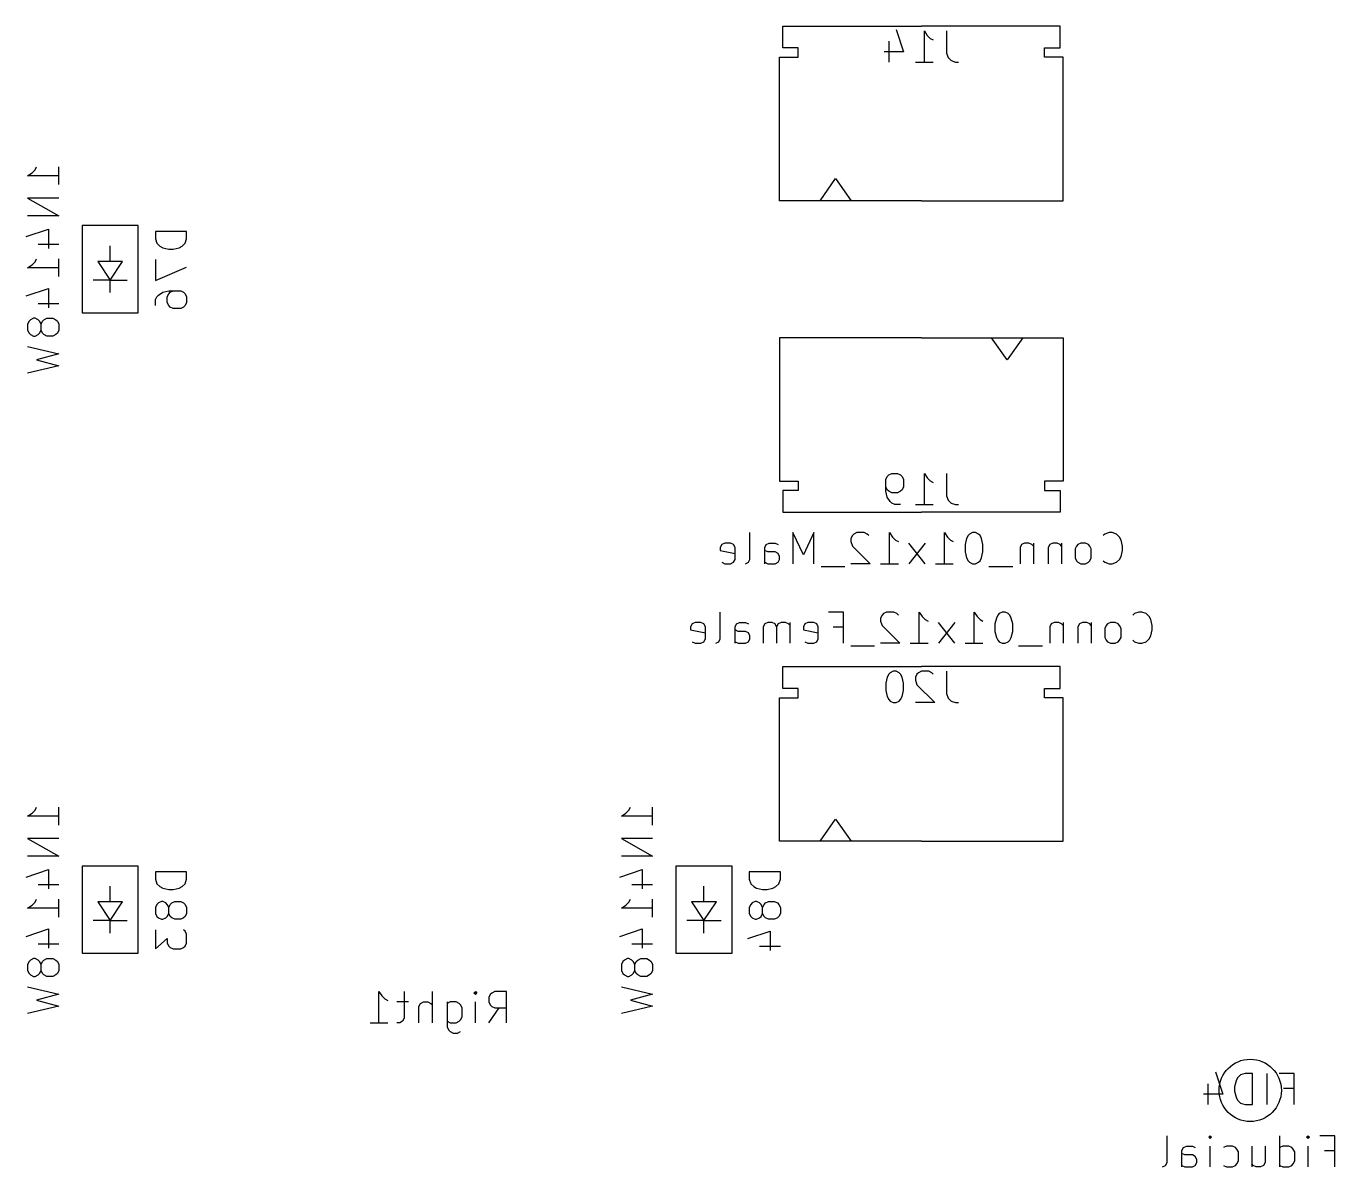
# Model space of a CAD drawing. Extents: x -29 to 358, y -109 to 38.
# Drawn here: x 315.61 to 357.59, y -109.44 to -72.84 of the extents above; entities that cross this region are included whole.
import ezdxf

# ---------------------------------------------------------------- set-up
doc = ezdxf.new("R2010")
doc.units = 0
doc.layers.add('BLACK', color=7, linetype='CONTINUOUS')

msp = doc.modelspace()

# ---------------------------------------------------------------- linework, layer by layer
at = {"layer": 'BLACK', "linetype": 'CONTINUOUS'}
for p, q in [((339.875, -72.8353), (344.325, -72.8353)), ((339.875, -73.5353), (339.875, -72.8353)), ((343.515, -72.9401), (343.754, -73.6543)), ((348.775, -72.8353), (344.325, -72.8353)), ((344.42, -73.9877), (344.42, -72.9877)), ((344.42, -72.9877), (344.515, -73.1305)), ((345.135, -72.9877), (345.135, -73.702)), ((348.775, -73.5353), (348.775, -72.8353)), ((343.277, -73.321), (343.277, -73.9877)), ((344.515, -73.1305), (344.611, -73.2258)), ((344.611, -73.2258), (344.706, -73.2734)), ((339.775, -73.8353), (340.375, -73.8353)), ((339.775, -78.4353), (339.775, -73.8353)), ((340.375, -73.5353), (339.875, -73.5353)), ((340.375, -73.8353), (340.375, -73.5353)), ((343.754, -73.6543), (343.135, -73.6543)), ((345.135, -73.702), (345.182, -73.8448)), ((345.182, -73.8448), (345.277, -73.9401)), ((348.275, -73.8353), (348.275, -73.5353)), ((348.275, -73.5353), (348.775, -73.5353)), ((348.875, -73.8353), (348.275, -73.8353)), ((348.875, -78.4353), (348.875, -73.8353)), ((344.135, -73.9877), (344.706, -73.9877)), ((345.277, -73.9401), (345.42, -73.9877)), ((345.42, -73.9877), (345.515, -73.9877)), ((315.652, -77.6353), (315.795, -77.5401)), ((316.652, -77.6353), (315.652, -77.6353)), ((315.795, -77.5401), (315.89, -77.4448)), ((315.89, -77.4448), (315.938, -77.3496)), ((316.652, -77.921), (316.652, -77.3496)), ((341.075, -78.4353), (341.575, -77.7282)), ((341.575, -77.7282), (342.075, -78.4353)), ((316.652, -78.3496), (315.652, -78.3496)), ((315.652, -78.3496), (316.652, -78.921)), ((344.325, -78.4353), (339.775, -78.4353)), ((344.325, -78.4353), (348.875, -78.4353)), ((316.652, -78.921), (315.652, -78.921)), ((315.605, -79.5877), (316.319, -79.3496)), ((316.319, -79.3496), (316.319, -79.9686)), ((317.4, -79.2353), (317.4, -82.0353)), ((319.2, -79.2353), (317.4, -79.2353)), ((319.2, -82.0353), (319.2, -79.2353)), ((320.752, -79.421), (319.752, -79.421)), ((319.752, -79.421), (319.752, -79.6591)), ((319.752, -79.6591), (319.8, -79.802)), ((320.705, -79.802), (320.752, -79.6591)), ((320.752, -79.6591), (320.752, -79.421)), ((315.986, -79.8258), (316.652, -79.8258)), ((318.3, -80.3853), (318.3, -79.8853)), ((319.8, -79.802), (319.895, -79.8972)), ((319.895, -79.8972), (319.99, -79.9448)), ((319.99, -79.9448), (320.181, -79.9924)), ((320.181, -79.9924), (320.324, -79.9924)), ((320.324, -79.9924), (320.514, -79.9448)), ((320.514, -79.9448), (320.61, -79.8972)), ((320.61, -79.8972), (320.705, -79.802)), ((315.652, -80.5877), (315.795, -80.4924)), ((316.652, -80.5877), (315.652, -80.5877)), ((315.795, -80.4924), (315.89, -80.3972)), ((315.89, -80.3972), (315.938, -80.302)), ((316.652, -80.8734), (316.652, -80.302)), ((317.9, -80.3853), (318.3, -80.9853)), ((318.7, -80.3853), (317.9, -80.3853)), ((318.3, -80.9853), (318.7, -80.3853)), ((319.752, -80.3258), (319.752, -80.9924)), ((319.752, -80.9924), (320.752, -80.5639)), ((318.3, -80.9853), (317.75, -80.9853)), ((318.3, -81.3853), (318.3, -80.9853)), ((318.3, -80.9853), (318.85, -80.9853)), ((315.605, -81.4924), (316.319, -81.2543)), ((316.319, -81.2543), (316.319, -81.8734)), ((319.848, -81.4686), (319.99, -81.3734)), ((319.99, -81.3734), (320.181, -81.3258)), ((320.133, -81.5163), (320.181, -81.421)), ((320.181, -81.3258), (320.562, -81.3258)), ((320.181, -81.421), (320.229, -81.3734)), ((320.229, -81.3734), (320.324, -81.3258)), ((320.562, -81.3258), (320.657, -81.3734)), ((320.657, -81.3734), (320.705, -81.421)), ((320.705, -81.421), (320.752, -81.5163)), ((315.986, -81.7305), (316.652, -81.7305)), ((319.752, -81.6115), (319.8, -81.5163)), ((319.752, -81.802), (319.752, -81.6115)), ((319.8, -81.5163), (319.848, -81.4686)), ((320.133, -81.7067), (320.133, -81.5163)), ((320.181, -81.802), (320.133, -81.7067)), ((320.229, -81.8496), (320.181, -81.802)), ((320.324, -81.8972), (320.229, -81.8496)), ((320.657, -81.8496), (320.562, -81.8972)), ((320.705, -81.802), (320.657, -81.8496)), ((320.752, -81.7067), (320.705, -81.802)), ((320.752, -81.5163), (320.752, -81.7067)), ((315.748, -82.2543), (315.7, -82.302)), ((315.843, -82.2067), (315.748, -82.2543)), ((315.89, -82.2067), (315.843, -82.2067)), ((315.986, -82.2543), (315.89, -82.2067)), ((316.033, -82.302), (315.986, -82.2543)), ((316.129, -82.302), (316.176, -82.2543)), ((316.176, -82.2543), (316.271, -82.2067)), ((316.271, -82.2067), (316.462, -82.2067)), ((316.462, -82.2067), (316.557, -82.2543)), ((316.557, -82.2543), (316.605, -82.302)), ((317.4, -82.0353), (319.2, -82.0353)), ((320.562, -81.8972), (320.324, -81.8972)), ((315.7, -82.302), (315.652, -82.3972)), ((315.652, -82.3972), (315.652, -82.5877)), ((315.652, -82.5877), (315.7, -82.6829)), ((315.7, -82.6829), (315.748, -82.7305)), ((315.986, -82.7305), (316.033, -82.6829)), ((316.081, -82.3972), (316.033, -82.302)), ((316.033, -82.6829), (316.081, -82.5877)), ((316.081, -82.3972), (316.129, -82.302)), ((316.081, -82.5877), (316.081, -82.3972)), ((316.129, -82.6829), (316.081, -82.5877)), ((316.176, -82.7305), (316.129, -82.6829)), ((316.605, -82.6829), (316.557, -82.7305)), ((316.605, -82.302), (316.652, -82.3972)), ((316.652, -82.5877), (316.605, -82.6829)), ((316.652, -82.3972), (316.652, -82.5877)), ((315.652, -83.1115), (316.652, -83.3496)), ((315.748, -82.7305), (315.843, -82.7782)), ((315.843, -82.7782), (315.89, -82.7782)), ((315.89, -82.7782), (315.986, -82.7305)), ((316.271, -82.7782), (316.176, -82.7305)), ((316.462, -82.7782), (316.271, -82.7782)), ((316.557, -82.7305), (316.462, -82.7782)), ((339.775, -82.8353), (339.775, -87.4353)), ((344.325, -82.8353), (339.775, -82.8353)), ((344.325, -82.8353), (348.875, -82.8353)), ((347.075, -83.5424), (346.575, -82.8353)), ((347.575, -82.8353), (347.075, -83.5424)), ((348.875, -82.8353), (348.875, -87.4353)), ((316.652, -83.3496), (315.938, -83.5401)), ((315.938, -83.5401), (316.652, -83.7305)), ((316.652, -83.7305), (315.652, -83.9686)), ((343.182, -87.3782), (343.23, -87.2829)), ((343.23, -87.2829), (343.277, -87.2353)), ((343.277, -87.2353), (343.373, -87.1877)), ((343.373, -87.1877), (343.563, -87.1877)), ((343.563, -87.1877), (343.658, -87.2353)), ((343.658, -87.2353), (343.706, -87.2829)), ((343.706, -87.2829), (343.754, -87.3782)), ((344.42, -88.1877), (344.42, -87.1877)), ((344.42, -87.1877), (344.515, -87.3305)), ((345.135, -87.1877), (345.135, -87.902)), ((339.775, -87.4353), (340.375, -87.4353)), ((339.875, -87.7353), (339.875, -88.4353)), ((340.375, -87.7353), (339.875, -87.7353)), ((340.375, -87.4353), (340.375, -87.7353)), ((343.182, -87.7591), (343.182, -87.3782)), ((343.23, -87.7115), (343.182, -87.6163)), ((343.277, -87.7591), (343.23, -87.7115)), ((343.706, -87.7115), (343.658, -87.7591)), ((343.754, -87.6163), (343.706, -87.7115)), ((343.754, -87.3782), (343.754, -87.6163)), ((344.515, -87.3305), (344.611, -87.4258)), ((344.611, -87.4258), (344.706, -87.4734)), ((348.875, -87.4353), (348.275, -87.4353)), ((348.275, -87.4353), (348.275, -87.7353)), ((348.275, -87.7353), (348.775, -87.7353)), ((348.775, -87.7353), (348.775, -88.4353)), ((343.23, -87.9496), (343.182, -87.7591)), ((343.325, -88.0924), (343.23, -87.9496)), ((343.373, -87.8067), (343.277, -87.7591)), ((343.373, -88.1401), (343.325, -88.0924)), ((343.563, -87.8067), (343.373, -87.8067)), ((343.468, -88.1877), (343.373, -88.1401)), ((343.658, -87.7591), (343.563, -87.8067)), ((345.135, -87.902), (345.182, -88.0448)), ((345.182, -88.0448), (345.277, -88.1401)), ((345.277, -88.1401), (345.42, -88.1877)), ((339.875, -88.4353), (344.325, -88.4353)), ((343.658, -88.1877), (343.468, -88.1877)), ((344.135, -88.1877), (344.706, -88.1877)), ((348.775, -88.4353), (344.325, -88.4353)), ((345.42, -88.1877), (345.515, -88.1877)), ((338.015, -89.421), (337.92, -89.4686)), ((338.206, -89.421), (338.015, -89.421)), ((338.301, -89.4686), (338.206, -89.421)), ((338.825, -89.9448), (338.825, -89.0877)), ((339.349, -89.4686), (339.444, -89.421)), ((339.444, -89.421), (339.635, -89.421)), ((339.635, -89.421), (339.73, -89.4686)), ((340.539, -89.802), (340.206, -89.0877)), ((340.206, -89.0877), (340.206, -90.0877)), ((340.873, -89.0877), (340.539, -89.802)), ((340.873, -90.0877), (340.873, -89.0877)), ((342.111, -89.1829), (342.063, -89.2782)), ((342.063, -89.2782), (342.063, -89.3734)), ((342.063, -89.3734), (342.111, -89.5163)), ((342.158, -89.1353), (342.111, -89.1829)), ((342.254, -89.0877), (342.158, -89.1353)), ((342.492, -89.0877), (342.254, -89.0877)), ((342.587, -89.1353), (342.492, -89.0877)), ((342.635, -89.1829), (342.587, -89.1353)), ((343.301, -90.0877), (343.301, -89.0877)), ((343.301, -89.0877), (343.396, -89.2305)), ((343.396, -89.2305), (343.492, -89.3258)), ((343.492, -89.3258), (343.587, -89.3734)), ((344.444, -90.0877), (343.92, -89.421)), ((344.444, -89.421), (343.92, -90.0877)), ((345.063, -90.0877), (345.063, -89.0877)), ((345.063, -89.0877), (345.158, -89.2305)), ((345.158, -89.2305), (345.254, -89.3258)), ((345.254, -89.3258), (345.349, -89.3734)), ((345.777, -89.2782), (345.73, -89.4686)), ((345.825, -89.1829), (345.777, -89.2782)), ((345.873, -89.1353), (345.825, -89.1829)), ((345.968, -89.0877), (345.873, -89.1353)), ((346.063, -89.0877), (345.968, -89.0877)), ((346.158, -89.1353), (346.063, -89.0877)), ((346.206, -89.1829), (346.158, -89.1353)), ((346.254, -89.2782), (346.206, -89.1829)), ((346.301, -89.4686), (346.254, -89.2782)), ((347.635, -89.421), (347.539, -89.4686)), ((347.777, -89.421), (347.635, -89.421)), ((347.873, -89.4686), (347.777, -89.421)), ((347.92, -89.421), (347.92, -90.0877)), ((348.539, -89.421), (348.444, -89.4686)), ((348.682, -89.421), (348.539, -89.421)), ((348.777, -89.4686), (348.682, -89.421)), ((348.825, -89.421), (348.825, -90.0877)), ((349.444, -89.421), (349.349, -89.4686)), ((349.587, -89.421), (349.444, -89.421)), ((349.682, -89.4686), (349.587, -89.421)), ((350.206, -89.1353), (350.158, -89.1829)), ((350.349, -89.0877), (350.206, -89.1353)), ((350.444, -89.0877), (350.349, -89.0877)), ((350.587, -89.1353), (350.444, -89.0877)), ((350.682, -89.2305), (350.587, -89.1353)), ((350.73, -89.3258), (350.682, -89.2305)), ((350.777, -89.5163), (350.73, -89.3258)), ((337.92, -89.4686), (337.873, -89.5639)), ((337.873, -89.5639), (337.873, -89.6591)), ((337.873, -89.6591), (338.349, -89.7543)), ((338.349, -89.5639), (338.301, -89.4686)), ((338.349, -89.9448), (338.349, -89.5639)), ((339.301, -89.5639), (339.349, -89.4686)), ((339.301, -90.0877), (339.301, -89.5639)), ((339.396, -89.7067), (339.301, -89.6591)), ((339.635, -89.7067), (339.396, -89.7067)), ((339.73, -89.7543), (339.635, -89.7067)), ((339.777, -89.8496), (339.73, -89.7543)), ((342.111, -89.5163), (342.682, -90.0877)), ((345.73, -89.4686), (345.73, -89.7067)), ((345.73, -89.7067), (345.777, -89.8972)), ((346.254, -89.8972), (346.301, -89.7067)), ((346.301, -89.7067), (346.301, -89.4686)), ((347.539, -89.4686), (347.492, -89.5639)), ((347.492, -89.5639), (347.492, -90.0877)), ((347.92, -89.5163), (347.873, -89.4686)), ((348.444, -89.4686), (348.396, -89.5639)), ((348.396, -89.5639), (348.396, -90.0877)), ((348.825, -89.5163), (348.777, -89.4686)), ((349.301, -89.5163), (349.254, -89.6115)), ((349.254, -89.6115), (349.254, -89.8972)), ((349.349, -89.4686), (349.301, -89.5163)), ((349.73, -89.5163), (349.682, -89.4686)), ((349.777, -89.6115), (349.73, -89.5163)), ((349.777, -89.8972), (349.777, -89.6115)), ((350.73, -89.8496), (350.777, -89.6591)), ((350.777, -89.6591), (350.777, -89.5163)), ((337.92, -90.0401), (338.015, -90.0877)), ((338.015, -90.0877), (338.206, -90.0877)), ((338.206, -90.0877), (338.301, -90.0401)), ((338.301, -90.0401), (338.349, -89.9448)), ((338.682, -90.0877), (338.777, -90.0401)), ((338.777, -90.0401), (338.825, -89.9448)), ((339.301, -90.0401), (339.396, -90.0877)), ((339.396, -90.0877), (339.635, -90.0877)), ((339.635, -90.0877), (339.73, -90.0401)), ((339.73, -90.0401), (339.777, -89.9448)), ((339.777, -89.9448), (339.777, -89.8496)), ((341.873, -90.1829), (341.111, -90.1829)), ((342.682, -90.0877), (342.063, -90.0877)), ((343.015, -90.0877), (343.587, -90.0877)), ((344.777, -90.0877), (345.349, -90.0877)), ((345.777, -89.8972), (345.825, -89.9924)), ((345.825, -89.9924), (345.873, -90.0401)), ((345.873, -90.0401), (345.968, -90.0877)), ((345.968, -90.0877), (346.063, -90.0877)), ((346.063, -90.0877), (346.158, -90.0401)), ((346.158, -90.0401), (346.206, -89.9924)), ((346.206, -89.9924), (346.254, -89.8972)), ((347.254, -90.1829), (346.492, -90.1829)), ((349.254, -89.8972), (349.301, -89.9924)), ((349.301, -89.9924), (349.349, -90.0401)), ((349.349, -90.0401), (349.444, -90.0877)), ((349.444, -90.0877), (349.587, -90.0877)), ((349.587, -90.0877), (349.682, -90.0401)), ((349.682, -90.0401), (349.73, -89.9924)), ((349.73, -89.9924), (349.777, -89.8972)), ((350.158, -89.9924), (350.206, -90.0401)), ((350.206, -90.0401), (350.349, -90.0877)), ((350.349, -90.0877), (350.444, -90.0877)), ((350.444, -90.0877), (350.587, -90.0401)), ((350.587, -90.0401), (350.682, -89.9448)), ((350.682, -89.9448), (350.73, -89.8496)), ((337.873, -92.4948), (337.873, -91.6377)), ((341.825, -91.6377), (341.349, -91.6377)), ((341.825, -92.6377), (341.825, -91.6377)), ((343.063, -91.7329), (343.015, -91.8282)), ((343.015, -91.8282), (343.015, -91.9234)), ((343.015, -91.9234), (343.063, -92.0663)), ((343.111, -91.6853), (343.063, -91.7329)), ((343.206, -91.6377), (343.111, -91.6853)), ((343.444, -91.6377), (343.206, -91.6377)), ((343.539, -91.6853), (343.444, -91.6377)), ((343.587, -91.7329), (343.539, -91.6853)), ((344.254, -92.6377), (344.254, -91.6377)), ((344.254, -91.6377), (344.349, -91.7805)), ((344.349, -91.7805), (344.444, -91.8758)), ((344.444, -91.8758), (344.539, -91.9234)), ((346.015, -92.6377), (346.015, -91.6377)), ((346.015, -91.6377), (346.111, -91.7805)), ((346.111, -91.7805), (346.206, -91.8758)), ((346.206, -91.8758), (346.301, -91.9234)), ((346.73, -91.8282), (346.682, -92.0186)), ((346.777, -91.7329), (346.73, -91.8282)), ((346.825, -91.6853), (346.777, -91.7329)), ((346.92, -91.6377), (346.825, -91.6853)), ((347.015, -91.6377), (346.92, -91.6377)), ((347.111, -91.6853), (347.015, -91.6377)), ((347.158, -91.7329), (347.111, -91.6853)), ((347.206, -91.8282), (347.158, -91.7329)), ((347.254, -92.0186), (347.206, -91.8282)), ((351.158, -91.6853), (351.111, -91.7329)), ((351.301, -91.6377), (351.158, -91.6853)), ((351.396, -91.6377), (351.301, -91.6377)), ((351.539, -91.6853), (351.396, -91.6377)), ((351.635, -91.7805), (351.539, -91.6853)), ((351.682, -91.8758), (351.635, -91.7805)), ((351.73, -92.0663), (351.682, -91.8758)), ((336.968, -92.0186), (336.92, -92.1139)), ((336.92, -92.1139), (336.92, -92.2091)), ((336.92, -92.2091), (337.396, -92.3043)), ((337.063, -91.971), (336.968, -92.0186)), ((337.254, -91.971), (337.063, -91.971)), ((337.349, -92.0186), (337.254, -91.971)), ((337.396, -92.1139), (337.349, -92.0186)), ((337.396, -92.4948), (337.396, -92.1139)), ((338.349, -92.1139), (338.396, -92.0186)), ((338.349, -92.6377), (338.349, -92.1139)), ((338.444, -92.2567), (338.349, -92.2091)), ((338.396, -92.0186), (338.492, -91.971)), ((338.682, -92.2567), (338.444, -92.2567)), ((338.492, -91.971), (338.682, -91.971)), ((338.682, -91.971), (338.777, -92.0186)), ((338.777, -92.3043), (338.682, -92.2567)), ((338.825, -92.3996), (338.777, -92.3043)), ((339.301, -92.0186), (339.254, -92.1139)), ((339.254, -92.1139), (339.254, -92.6377)), ((339.396, -91.971), (339.301, -92.0186)), ((339.539, -91.971), (339.396, -91.971)), ((339.635, -92.0186), (339.539, -91.971)), ((339.682, -92.1139), (339.635, -92.0186)), ((339.73, -92.0186), (339.682, -92.1139)), ((339.682, -92.1139), (339.682, -92.6377)), ((339.825, -91.971), (339.73, -92.0186)), ((339.968, -91.971), (339.825, -91.971)), ((340.063, -92.0186), (339.968, -91.971)), ((340.111, -92.0663), (340.063, -92.0186)), ((340.111, -92.6377), (340.111, -91.971)), ((340.587, -92.0186), (340.539, -92.1139)), ((340.539, -92.1139), (340.539, -92.2091)), ((340.539, -92.2091), (341.015, -92.3043)), ((340.682, -91.971), (340.587, -92.0186)), ((340.873, -91.971), (340.682, -91.971)), ((340.968, -92.0186), (340.873, -91.971)), ((341.015, -92.1139), (340.968, -92.0186)), ((341.015, -92.4948), (341.015, -92.1139)), ((341.492, -92.1139), (341.825, -92.1139)), ((343.063, -92.0663), (343.635, -92.6377)), ((345.396, -92.6377), (344.873, -91.971)), ((345.396, -91.971), (344.873, -92.6377)), ((346.682, -92.0186), (346.682, -92.2567)), ((346.682, -92.2567), (346.73, -92.4472)), ((347.206, -92.4472), (347.254, -92.2567)), ((347.254, -92.2567), (347.254, -92.0186)), ((348.492, -92.0186), (348.444, -92.1139)), ((348.444, -92.1139), (348.444, -92.6377)), ((348.587, -91.971), (348.492, -92.0186)), ((348.73, -91.971), (348.587, -91.971)), ((348.825, -92.0186), (348.73, -91.971)), ((348.873, -92.0663), (348.825, -92.0186)), ((348.873, -91.971), (348.873, -92.6377)), ((349.396, -92.0186), (349.349, -92.1139)), ((349.349, -92.1139), (349.349, -92.6377)), ((349.492, -91.971), (349.396, -92.0186)), ((349.635, -91.971), (349.492, -91.971)), ((349.73, -92.0186), (349.635, -91.971)), ((349.777, -92.0663), (349.73, -92.0186)), ((349.777, -91.971), (349.777, -92.6377)), ((350.254, -92.0663), (350.206, -92.1615)), ((350.206, -92.1615), (350.206, -92.4472)), ((350.301, -92.0186), (350.254, -92.0663)), ((350.396, -91.971), (350.301, -92.0186)), ((350.539, -91.971), (350.396, -91.971)), ((350.635, -92.0186), (350.539, -91.971)), ((350.682, -92.0663), (350.635, -92.0186)), ((350.73, -92.1615), (350.682, -92.0663)), ((350.73, -92.4472), (350.73, -92.1615)), ((351.682, -92.3996), (351.73, -92.2091)), ((351.73, -92.2091), (351.73, -92.0663)), ((336.968, -92.5901), (337.063, -92.6377)), ((337.063, -92.6377), (337.254, -92.6377)), ((337.254, -92.6377), (337.349, -92.5901)), ((337.349, -92.5901), (337.396, -92.4948)), ((337.73, -92.6377), (337.825, -92.5901)), ((337.825, -92.5901), (337.873, -92.4948)), ((338.349, -92.5901), (338.444, -92.6377)), ((338.444, -92.6377), (338.682, -92.6377)), ((338.682, -92.6377), (338.777, -92.5901)), ((338.777, -92.5901), (338.825, -92.4948)), ((338.825, -92.4948), (338.825, -92.3996)), ((340.587, -92.5901), (340.682, -92.6377)), ((340.682, -92.6377), (340.873, -92.6377)), ((340.873, -92.6377), (340.968, -92.5901)), ((340.968, -92.5901), (341.015, -92.4948)), ((342.825, -92.7329), (342.063, -92.7329)), ((343.635, -92.6377), (343.015, -92.6377)), ((343.968, -92.6377), (344.539, -92.6377)), ((345.73, -92.6377), (346.301, -92.6377)), ((346.73, -92.4472), (346.777, -92.5424)), ((346.777, -92.5424), (346.825, -92.5901)), ((346.825, -92.5901), (346.92, -92.6377)), ((346.92, -92.6377), (347.015, -92.6377)), ((347.015, -92.6377), (347.111, -92.5901)), ((347.111, -92.5901), (347.158, -92.5424)), ((347.158, -92.5424), (347.206, -92.4472)), ((348.206, -92.7329), (347.444, -92.7329)), ((350.206, -92.4472), (350.254, -92.5424)), ((350.254, -92.5424), (350.301, -92.5901)), ((350.301, -92.5901), (350.396, -92.6377)), ((350.396, -92.6377), (350.539, -92.6377)), ((350.539, -92.6377), (350.635, -92.5901)), ((350.635, -92.5901), (350.682, -92.5424)), ((350.682, -92.5424), (350.73, -92.4472)), ((351.111, -92.5424), (351.158, -92.5901)), ((351.158, -92.5901), (351.301, -92.6377)), ((351.301, -92.6377), (351.396, -92.6377)), ((351.396, -92.6377), (351.539, -92.5901)), ((351.539, -92.5901), (351.635, -92.4948)), ((351.635, -92.4948), (351.682, -92.3996)), ((339.875, -93.3853), (344.325, -93.3853)), ((339.875, -94.0853), (339.875, -93.3853)), ((343.325, -93.5853), (343.277, -93.6329)), ((343.42, -93.5377), (343.325, -93.5853)), ((343.515, -93.5377), (343.42, -93.5377)), ((343.611, -93.5853), (343.515, -93.5377)), ((343.658, -93.6329), (343.611, -93.5853)), ((344.23, -93.5853), (344.182, -93.6329)), ((344.325, -93.5377), (344.23, -93.5853)), ((348.775, -93.3853), (344.325, -93.3853)), ((344.563, -93.5377), (344.325, -93.5377)), ((344.658, -93.5853), (344.563, -93.5377)), ((344.706, -93.6329), (344.658, -93.5853)), ((345.135, -93.5377), (345.135, -94.252)), ((348.775, -94.0853), (348.775, -93.3853)), ((343.23, -93.7282), (343.182, -93.9186)), ((343.182, -93.9186), (343.182, -94.1567)), ((343.277, -93.6329), (343.23, -93.7282)), ((343.706, -93.7282), (343.658, -93.6329)), ((343.754, -93.9186), (343.706, -93.7282)), ((343.754, -94.1567), (343.754, -93.9186)), ((344.182, -93.6329), (344.135, -93.7282)), ((344.135, -93.7282), (344.135, -93.8234)), ((344.135, -93.8234), (344.182, -93.9663)), ((344.182, -93.9663), (344.754, -94.5377)), ((339.775, -94.3853), (340.375, -94.3853)), ((339.775, -98.9853), (339.775, -94.3853)), ((340.375, -94.0853), (339.875, -94.0853)), ((340.375, -94.3853), (340.375, -94.0853)), ((343.182, -94.1567), (343.23, -94.3472)), ((343.23, -94.3472), (343.277, -94.4424)), ((343.277, -94.4424), (343.325, -94.4901)), ((343.611, -94.4901), (343.658, -94.4424)), ((343.658, -94.4424), (343.706, -94.3472)), ((343.706, -94.3472), (343.754, -94.1567)), ((345.135, -94.252), (345.182, -94.3948)), ((345.182, -94.3948), (345.277, -94.4901)), ((348.275, -94.0853), (348.775, -94.0853)), ((348.275, -94.3853), (348.275, -94.0853)), ((348.875, -94.3853), (348.275, -94.3853)), ((348.875, -98.9853), (348.875, -94.3853)), ((343.325, -94.4901), (343.42, -94.5377)), ((343.42, -94.5377), (343.515, -94.5377)), ((343.515, -94.5377), (343.611, -94.4901)), ((344.754, -94.5377), (344.135, -94.5377)), ((345.277, -94.4901), (345.42, -94.5377)), ((345.42, -94.5377), (345.515, -94.5377)), ((315.652, -98.1853), (315.795, -98.0901)), ((316.652, -98.1853), (315.652, -98.1853)), ((315.795, -98.0901), (315.89, -97.9948)), ((315.89, -97.9948), (315.938, -97.8996)), ((316.652, -98.471), (316.652, -97.8996)), ((334.702, -98.1853), (334.845, -98.0901)), ((335.702, -98.1853), (334.702, -98.1853)), ((334.845, -98.0901), (334.94, -97.9948)), ((334.94, -97.9948), (334.988, -97.8996)), ((335.702, -98.471), (335.702, -97.8996)), ((341.075, -98.9853), (341.575, -98.2782)), ((341.575, -98.2782), (342.075, -98.9853)), ((316.652, -98.8996), (315.652, -98.8996)), ((315.652, -98.8996), (316.652, -99.471)), ((335.702, -98.8996), (334.702, -98.8996)), ((334.702, -98.8996), (335.702, -99.471)), ((344.325, -98.9853), (339.775, -98.9853)), ((344.325, -98.9853), (348.875, -98.9853)), ((316.652, -99.471), (315.652, -99.471)), ((335.702, -99.471), (334.702, -99.471)), ((315.605, -100.138), (316.319, -99.8996)), ((316.319, -99.8996), (316.319, -100.519)), ((317.4, -99.7853), (317.4, -102.585)), ((319.2, -99.7853), (317.4, -99.7853)), ((319.2, -102.585), (319.2, -99.7853)), ((334.655, -100.138), (335.369, -99.8996)), ((335.369, -99.8996), (335.369, -100.519)), ((336.45, -99.7853), (336.45, -102.585)), ((338.25, -99.7853), (336.45, -99.7853)), ((338.25, -102.585), (338.25, -99.7853)), ((320.752, -99.971), (319.752, -99.971)), ((319.752, -99.971), (319.752, -100.209)), ((319.752, -100.209), (319.8, -100.352)), ((320.705, -100.352), (320.752, -100.209)), ((320.752, -100.209), (320.752, -99.971)), ((339.802, -99.971), (338.802, -99.971)), ((338.802, -99.971), (338.802, -100.209)), ((338.802, -100.209), (338.85, -100.352)), ((339.755, -100.352), (339.802, -100.209)), ((339.802, -100.209), (339.802, -99.971)), ((315.986, -100.376), (316.652, -100.376)), ((318.3, -100.935), (318.3, -100.435)), ((319.8, -100.352), (319.895, -100.447)), ((319.895, -100.447), (319.99, -100.495)), ((319.99, -100.495), (320.181, -100.542)), ((320.181, -100.542), (320.324, -100.542)), ((320.324, -100.542), (320.514, -100.495)), ((320.514, -100.495), (320.61, -100.447)), ((320.61, -100.447), (320.705, -100.352)), ((335.036, -100.376), (335.702, -100.376)), ((337.35, -100.935), (337.35, -100.435)), ((338.85, -100.352), (338.945, -100.447)), ((338.945, -100.447), (339.04, -100.495)), ((339.04, -100.495), (339.231, -100.542)), ((339.231, -100.542), (339.374, -100.542)), ((339.374, -100.542), (339.564, -100.495)), ((339.564, -100.495), (339.66, -100.447)), ((339.66, -100.447), (339.755, -100.352)), ((315.652, -101.138), (315.795, -101.042)), ((316.652, -101.138), (315.652, -101.138)), ((315.795, -101.042), (315.89, -100.947)), ((315.89, -100.947), (315.938, -100.852)), ((316.652, -101.423), (316.652, -100.852)), ((318.7, -100.935), (317.9, -100.935)), ((317.9, -100.935), (318.3, -101.535)), ((318.3, -101.535), (318.7, -100.935)), ((319.8, -101.019), (319.752, -101.114)), ((319.752, -101.114), (319.752, -101.304)), ((319.848, -100.971), (319.8, -101.019)), ((319.943, -100.923), (319.848, -100.971)), ((319.99, -100.923), (319.943, -100.923)), ((320.086, -100.971), (319.99, -100.923)), ((320.133, -101.019), (320.086, -100.971)), ((320.181, -101.114), (320.133, -101.019)), ((320.181, -101.114), (320.229, -101.019)), ((320.181, -101.304), (320.181, -101.114)), ((320.229, -101.019), (320.276, -100.971)), ((320.276, -100.971), (320.371, -100.923)), ((320.371, -100.923), (320.562, -100.923)), ((320.562, -100.923), (320.657, -100.971)), ((320.657, -100.971), (320.705, -101.019)), ((320.705, -101.019), (320.752, -101.114)), ((320.752, -101.114), (320.752, -101.304)), ((334.702, -101.138), (334.845, -101.042)), ((335.702, -101.138), (334.702, -101.138)), ((334.845, -101.042), (334.94, -100.947)), ((334.94, -100.947), (334.988, -100.852)), ((335.702, -101.423), (335.702, -100.852)), ((336.95, -100.935), (337.35, -101.535)), ((337.75, -100.935), (336.95, -100.935)), ((337.35, -101.535), (337.75, -100.935)), ((338.85, -101.019), (338.802, -101.114)), ((338.802, -101.114), (338.802, -101.304)), ((338.898, -100.971), (338.85, -101.019)), ((338.993, -100.923), (338.898, -100.971)), ((339.04, -100.923), (338.993, -100.923)), ((339.136, -100.971), (339.04, -100.923)), ((339.183, -101.019), (339.136, -100.971)), ((339.231, -101.114), (339.183, -101.019)), ((339.231, -101.114), (339.279, -101.019)), ((339.231, -101.304), (339.231, -101.114)), ((339.279, -101.019), (339.326, -100.971)), ((339.326, -100.971), (339.421, -100.923)), ((339.421, -100.923), (339.612, -100.923)), ((339.612, -100.923), (339.707, -100.971)), ((339.707, -100.971), (339.755, -101.019)), ((339.755, -101.019), (339.802, -101.114)), ((339.802, -101.114), (339.802, -101.304)), ((318.3, -101.535), (317.75, -101.535)), ((318.3, -101.935), (318.3, -101.535)), ((318.3, -101.535), (318.85, -101.535)), ((319.752, -101.304), (319.8, -101.4)), ((319.8, -101.4), (319.848, -101.447)), ((319.848, -101.447), (319.943, -101.495)), ((319.943, -101.495), (319.99, -101.495)), ((319.99, -101.495), (320.086, -101.447)), ((320.086, -101.447), (320.133, -101.4)), ((320.133, -101.4), (320.181, -101.304)), ((320.229, -101.4), (320.181, -101.304)), ((320.276, -101.447), (320.229, -101.4)), ((320.371, -101.495), (320.276, -101.447)), ((320.562, -101.495), (320.371, -101.495)), ((320.657, -101.447), (320.562, -101.495)), ((320.705, -101.4), (320.657, -101.447)), ((320.752, -101.304), (320.705, -101.4)), ((337.35, -101.535), (336.8, -101.535)), ((337.35, -101.935), (337.35, -101.535)), ((337.35, -101.535), (337.9, -101.535)), ((338.802, -101.304), (338.85, -101.4)), ((338.85, -101.4), (338.898, -101.447)), ((338.898, -101.447), (338.993, -101.495)), ((338.993, -101.495), (339.04, -101.495)), ((339.04, -101.495), (339.136, -101.447)), ((339.136, -101.447), (339.183, -101.4)), ((339.183, -101.4), (339.231, -101.304)), ((339.279, -101.4), (339.231, -101.304)), ((339.326, -101.447), (339.279, -101.4)), ((339.421, -101.495), (339.326, -101.447)), ((339.612, -101.495), (339.421, -101.495)), ((339.707, -101.447), (339.612, -101.495)), ((339.755, -101.4), (339.707, -101.447)), ((339.802, -101.304), (339.755, -101.4)), ((315.605, -102.042), (316.319, -101.804)), ((316.319, -101.804), (316.319, -102.423)), ((319.752, -101.828), (319.752, -102.447)), ((320.705, -101.876), (320.657, -101.828)), ((320.752, -101.971), (320.705, -101.876)), ((320.752, -102.257), (320.752, -101.971)), ((334.655, -102.042), (335.369, -101.804)), ((335.369, -101.804), (335.369, -102.423)), ((338.755, -102.114), (339.469, -101.876)), ((339.469, -101.876), (339.469, -102.495)), ((315.986, -102.281), (316.652, -102.281)), ((319.752, -102.447), (320.133, -102.114)), ((320.133, -102.114), (320.133, -102.257)), ((320.133, -102.257), (320.181, -102.352)), ((320.181, -102.352), (320.229, -102.4)), ((320.229, -102.4), (320.324, -102.447)), ((320.562, -102.447), (320.657, -102.4)), ((320.657, -102.4), (320.705, -102.352)), ((320.705, -102.352), (320.752, -102.257)), ((335.036, -102.281), (335.702, -102.281)), ((339.136, -102.352), (339.802, -102.352)), ((315.7, -102.852), (315.652, -102.947)), ((315.748, -102.804), (315.7, -102.852)), ((315.843, -102.757), (315.748, -102.804)), ((315.89, -102.757), (315.843, -102.757)), ((315.986, -102.804), (315.89, -102.757)), ((316.033, -102.852), (315.986, -102.804)), ((316.081, -102.947), (316.033, -102.852)), ((316.081, -102.947), (316.129, -102.852)), ((316.129, -102.852), (316.176, -102.804)), ((316.176, -102.804), (316.271, -102.757)), ((316.271, -102.757), (316.462, -102.757)), ((316.462, -102.757), (316.557, -102.804)), ((316.557, -102.804), (316.605, -102.852)), ((316.605, -102.852), (316.652, -102.947)), ((317.4, -102.585), (319.2, -102.585)), ((320.324, -102.447), (320.562, -102.447)), ((334.75, -102.852), (334.702, -102.947)), ((334.798, -102.804), (334.75, -102.852)), ((334.893, -102.757), (334.798, -102.804)), ((334.94, -102.757), (334.893, -102.757)), ((335.036, -102.804), (334.94, -102.757)), ((335.083, -102.852), (335.036, -102.804)), ((335.131, -102.947), (335.083, -102.852)), ((335.131, -102.947), (335.179, -102.852)), ((335.179, -102.852), (335.226, -102.804)), ((335.226, -102.804), (335.321, -102.757)), ((335.321, -102.757), (335.512, -102.757)), ((335.512, -102.757), (335.607, -102.804)), ((335.607, -102.804), (335.655, -102.852)), ((335.655, -102.852), (335.702, -102.947)), ((336.45, -102.585), (338.25, -102.585)), ((315.652, -102.947), (315.652, -103.138)), ((315.652, -103.138), (315.7, -103.233)), ((315.7, -103.233), (315.748, -103.281)), ((315.986, -103.281), (316.033, -103.233)), ((316.033, -103.233), (316.081, -103.138)), ((316.081, -103.138), (316.081, -102.947)), ((316.129, -103.233), (316.081, -103.138)), ((316.176, -103.281), (316.129, -103.233)), ((316.605, -103.233), (316.557, -103.281)), ((316.652, -103.138), (316.605, -103.233)), ((316.652, -102.947), (316.652, -103.138)), ((334.702, -102.947), (334.702, -103.138)), ((334.702, -103.138), (334.75, -103.233)), ((334.75, -103.233), (334.798, -103.281)), ((335.036, -103.281), (335.083, -103.233)), ((335.083, -103.233), (335.131, -103.138)), ((335.131, -103.138), (335.131, -102.947)), ((335.179, -103.233), (335.131, -103.138)), ((335.226, -103.281), (335.179, -103.233)), ((335.655, -103.233), (335.607, -103.281)), ((335.702, -103.138), (335.655, -103.233)), ((335.702, -102.947), (335.702, -103.138)), ((315.652, -103.661), (316.652, -103.9)), ((315.748, -103.281), (315.843, -103.328)), ((315.843, -103.328), (315.89, -103.328)), ((315.89, -103.328), (315.986, -103.281)), ((316.271, -103.328), (316.176, -103.281)), ((316.462, -103.328), (316.271, -103.328)), ((316.557, -103.281), (316.462, -103.328)), ((334.702, -103.661), (335.702, -103.9)), ((334.798, -103.281), (334.893, -103.328)), ((334.893, -103.328), (334.94, -103.328)), ((334.94, -103.328), (335.036, -103.281)), ((335.321, -103.328), (335.226, -103.281)), ((335.512, -103.328), (335.321, -103.328)), ((335.607, -103.281), (335.512, -103.328)), ((316.652, -103.9), (315.938, -104.09)), ((315.938, -104.09), (316.652, -104.281)), ((326.921, -104.813), (326.921, -103.813)), ((326.921, -103.813), (327.017, -103.956)), ((327.017, -103.956), (327.112, -104.051)), ((327.112, -104.051), (327.207, -104.098)), ((327.731, -103.813), (327.731, -104.67)), ((328.636, -104.813), (328.636, -103.813)), ((329.969, -103.86), (330.017, -103.813)), ((330.017, -103.908), (329.969, -103.86)), ((330.017, -103.813), (330.064, -103.86)), ((330.017, -103.813), (330.017, -103.908)), ((330.064, -103.86), (330.017, -103.908)), ((330.493, -103.908), (330.445, -104.003)), ((330.445, -104.003), (330.445, -104.146)), ((330.54, -103.86), (330.493, -103.908)), ((330.636, -103.813), (330.54, -103.86)), ((331.017, -103.813), (330.636, -103.813)), ((331.017, -104.813), (331.017, -103.813)), ((335.702, -103.9), (334.988, -104.09)), ((334.988, -104.09), (335.702, -104.281)), ((316.652, -104.281), (315.652, -104.519)), ((327.874, -104.146), (327.493, -104.146)), ((328.207, -104.289), (328.255, -104.194)), ((328.207, -104.813), (328.207, -104.289)), ((328.255, -104.194), (328.35, -104.146)), ((328.35, -104.146), (328.493, -104.146)), ((328.493, -104.146), (328.588, -104.194)), ((328.588, -104.194), (328.636, -104.241)), ((329.112, -104.146), (329.112, -104.956)), ((329.207, -104.146), (329.112, -104.194)), ((329.398, -104.146), (329.207, -104.146)), ((329.493, -104.194), (329.398, -104.146)), ((329.54, -104.241), (329.493, -104.194)), ((329.588, -104.336), (329.54, -104.241)), ((329.588, -104.622), (329.588, -104.336)), ((330.017, -104.813), (330.017, -104.146)), ((330.445, -104.146), (330.493, -104.241)), ((330.445, -104.813), (330.779, -104.336)), ((330.493, -104.241), (330.54, -104.289)), ((330.54, -104.289), (330.636, -104.336)), ((330.636, -104.336), (331.017, -104.336)), ((335.702, -104.281), (334.702, -104.519)), ((326.636, -104.813), (327.207, -104.813)), ((327.588, -104.813), (327.493, -104.813)), ((327.683, -104.765), (327.588, -104.813)), ((327.731, -104.67), (327.683, -104.765)), ((329.112, -104.765), (329.207, -104.813)), ((329.112, -104.956), (329.16, -105.051)), ((329.207, -104.813), (329.398, -104.813)), ((329.398, -104.813), (329.493, -104.765)), ((329.493, -104.765), (329.54, -104.717)), ((329.54, -104.717), (329.588, -104.622)), ((329.16, -105.051), (329.207, -105.098)), ((329.207, -105.098), (329.302, -105.146)), ((329.302, -105.146), (329.445, -105.146)), ((329.445, -105.146), (329.54, -105.098)), ((353.756, -106.39), (353.994, -107.104)), ((354.47, -106.581), (354.423, -106.676)), ((354.565, -106.485), (354.47, -106.581)), ((354.708, -106.438), (354.565, -106.485)), ((354.946, -106.438), (354.708, -106.438)), ((354.946, -107.438), (354.946, -106.438)), ((355.423, -107.438), (355.423, -106.438)), ((356.28, -106.438), (355.804, -106.438)), ((356.28, -107.438), (356.28, -106.438)), ((353.518, -106.771), (353.518, -107.438)), ((354.423, -106.676), (354.375, -106.866)), ((354.375, -106.866), (354.375, -107.009)), ((354.375, -107.009), (354.423, -107.2)), ((355.946, -106.914), (356.28, -106.914)), ((353.994, -107.104), (353.375, -107.104)), ((354.423, -107.2), (354.47, -107.295)), ((354.47, -107.295), (354.565, -107.39)), ((354.565, -107.39), (354.708, -107.438)), ((354.708, -107.438), (354.946, -107.438)), ((352.208, -109.295), (352.208, -108.438)), ((353.542, -108.485), (353.589, -108.438)), ((353.589, -108.533), (353.542, -108.485)), ((353.589, -108.438), (353.637, -108.485)), ((353.589, -108.438), (353.589, -108.533)), ((353.637, -108.485), (353.589, -108.533)), ((355.827, -109.438), (355.827, -108.438)), ((356.685, -108.485), (356.732, -108.438)), ((356.732, -108.533), (356.685, -108.485)), ((356.732, -108.438), (356.78, -108.485)), ((356.732, -108.438), (356.732, -108.533)), ((356.78, -108.485), (356.732, -108.533)), ((357.589, -108.438), (357.113, -108.438)), ((357.589, -109.438), (357.589, -108.438)), ((352.685, -108.914), (352.732, -108.819)), ((352.685, -109.438), (352.685, -108.914)), ((352.78, -109.057), (352.685, -109.009)), ((352.732, -108.819), (352.827, -108.771)), ((353.018, -109.057), (352.78, -109.057)), ((352.827, -108.771), (353.018, -108.771)), ((353.018, -108.771), (353.113, -108.819)), ((353.113, -109.104), (353.018, -109.057)), ((353.161, -109.2), (353.113, -109.104)), ((353.589, -109.438), (353.589, -108.771)), ((354.113, -108.771), (354.018, -108.819)), ((354.304, -108.771), (354.113, -108.771)), ((354.399, -108.819), (354.304, -108.771)), ((354.446, -108.866), (354.399, -108.819)), ((354.494, -108.961), (354.446, -108.866)), ((354.494, -109.247), (354.494, -108.961)), ((354.923, -108.771), (354.923, -109.438)), ((355.351, -108.771), (355.351, -109.295)), ((355.923, -108.771), (355.827, -108.819)), ((356.113, -108.771), (355.923, -108.771)), ((356.208, -108.819), (356.113, -108.771)), ((356.256, -108.866), (356.208, -108.819)), ((356.304, -108.961), (356.256, -108.866)), ((356.304, -109.247), (356.304, -108.961)), ((356.732, -109.438), (356.732, -108.771)), ((357.256, -108.914), (357.589, -108.914)), ((352.065, -109.438), (352.161, -109.39)), ((352.161, -109.39), (352.208, -109.295)), ((352.685, -109.39), (352.78, -109.438)), ((352.78, -109.438), (353.018, -109.438)), ((353.018, -109.438), (353.113, -109.39)), ((353.113, -109.39), (353.161, -109.295)), ((353.161, -109.295), (353.161, -109.2)), ((354.018, -109.39), (354.113, -109.438)), ((354.113, -109.438), (354.304, -109.438)), ((354.304, -109.438), (354.399, -109.39)), ((354.399, -109.39), (354.446, -109.342)), ((354.446, -109.342), (354.494, -109.247)), ((354.97, -109.39), (354.923, -109.342)), ((355.065, -109.438), (354.97, -109.39)), ((355.208, -109.438), (355.065, -109.438)), ((355.304, -109.39), (355.208, -109.438)), ((355.351, -109.295), (355.304, -109.39)), ((355.827, -109.39), (355.923, -109.438)), ((355.923, -109.438), (356.113, -109.438)), ((356.113, -109.438), (356.208, -109.39)), ((356.208, -109.39), (356.256, -109.342)), ((356.256, -109.342), (356.304, -109.247))]:
    msp.add_line(p, q, dxfattribs=at)
at = {"layer": 'BLACK'}
msp.add_circle((354.875, -106.985), 1, dxfattribs=at)

doc.saveas('drawing.dxf')
